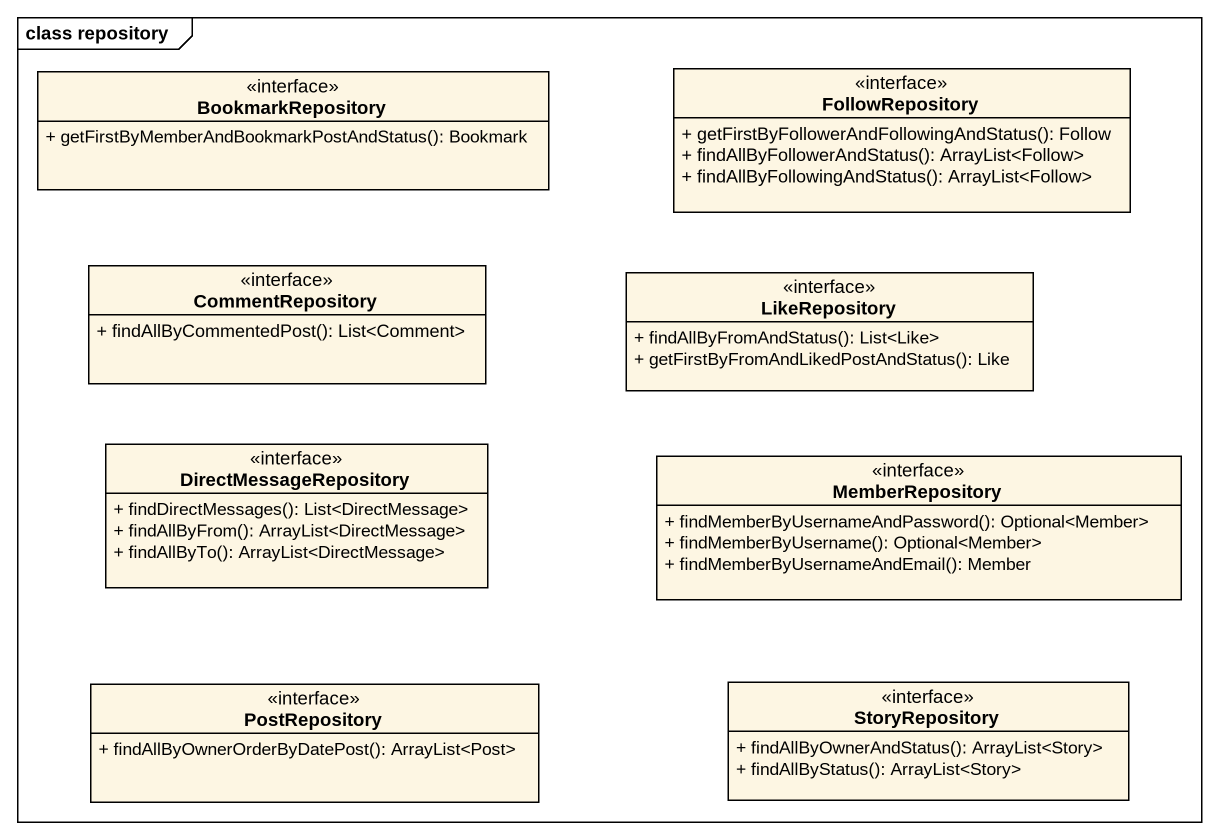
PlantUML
@startuml
mainframe class repository
hide circle
hide empty members
skinparam classAttributeIconSize 0
class BookmarkRepository <<interface>> {
  + getFirstByMemberAndBookmarkPostAndStatus(): Bookmark
}
class FollowRepository <<interface>> {
  + getFirstByFollowerAndFollowingAndStatus(): Follow
  + findAllByFollowerAndStatus(): ArrayList<Follow>
  + findAllByFollowingAndStatus(): ArrayList<Follow>
}
class CommentRepository <<interface>> {
  + findAllByCommentedPost(): List<Comment>
}
class LikeRepository <<interface>> {
  + findAllByFromAndStatus(): List<Like>
  + getFirstByFromAndLikedPostAndStatus(): Like
}
class DirectMessageRepository <<interface>> {
  + findDirectMessages(): List<DirectMessage>
  + findAllByFrom(): ArrayList<DirectMessage>
  + findAllByTo(): ArrayList<DirectMessage>
}
class MemberRepository <<interface>> {
  + findMemberByUsernameAndPassword(): Optional<Member>
  + findMemberByUsername(): Optional<Member>
  + findMemberByUsernameAndEmail(): Member
}
class PostRepository <<interface>> {
  + findAllByOwnerOrderByDatePost(): ArrayList<Post>
}
class StoryRepository <<interface>> {
  + findAllByOwnerAndStatus(): ArrayList<Story>
  + findAllByStatus(): ArrayList<Story>
}
@enduml
